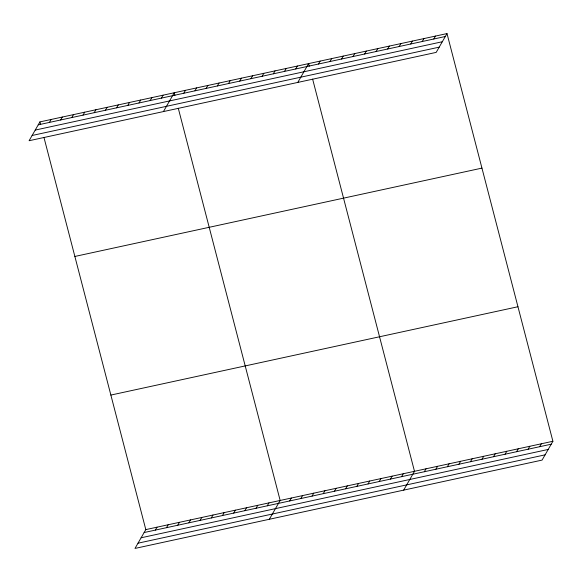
<?xml version="1.0" encoding="UTF-8"?>
<svg xmlns="http://www.w3.org/2000/svg" width="582" height="582" viewBox="0 0 582 582"><rect width="100%" height="100%" fill="white"/><g stroke="black" fill="none" stroke-linecap="round" stroke-linejoin="round"><path stroke-width="0.87" d="M39.918 121.907L29.1 140.728L436.187 52.387L447.005 33.574L39.918 121.907L40.594 124.497M49.434 122.409L51.114 119.477M60.623 119.979L62.31 117.047M71.819 117.549L73.507 114.618M83.015 115.12L84.703 112.188M94.211 112.69L95.899 109.758M105.407 110.26L107.088 107.335M116.604 107.83L118.284 104.906M127.793 105.4L129.48 102.476M138.989 102.978L140.677 100.046M150.185 100.548L151.873 97.616M161.381 98.118L163.062 95.186M163.44 111.577L174.258 92.756L174.935 95.346M183.767 93.258L185.454 90.326M194.963 90.828L196.651 87.897M206.159 88.399L207.847 85.467M217.355 85.969L219.036 83.037M228.551 83.539L230.232 80.607M239.74 81.109L241.428 78.184M250.937 78.679L252.624 75.755M262.133 76.257L263.821 73.325M273.329 73.827L275.017 70.895M284.525 71.397L286.206 68.465M295.721 68.967L297.402 66.035M297.78 82.426L308.598 63.605L309.268 66.195M318.449 64.035L320.129 61.103M329.979 61.532L331.667 58.6M341.518 59.029L343.198 56.098M353.048 56.527L354.736 53.595M364.587 54.024L366.267 51.092M376.118 51.522L377.805 48.59M387.648 49.019L389.336 46.087M399.187 46.516L400.874 43.585M410.717 44.014L412.405 41.082M422.256 41.511L423.936 38.579M43.956 137.432L145.813 529.613L134.995 548.426L542.082 460.093L552.9 441.272L447.005 33.574M433.786 39.009L435.474 36.077M155.321 530.107L157.009 527.183M166.517 527.685L168.205 524.753M177.714 525.255L179.401 522.323M188.91 522.825L190.59 519.893M200.106 520.395L201.787 517.463M211.295 517.965L212.983 515.034M222.491 515.536L224.179 512.604M233.688 513.106L235.375 510.174M244.884 510.676L246.564 507.744M256.08 508.246L257.761 505.314M267.269 505.816L268.957 502.884M269.328 519.275L280.153 500.462L178.288 108.281M289.661 500.957L291.349 498.032M300.858 498.534L302.545 495.602M312.054 496.104L313.734 493.172M323.25 493.674L324.931 490.742M334.439 491.244L336.127 488.313M345.635 488.815L347.323 485.883M356.831 486.385L358.519 483.453M368.028 483.955L369.708 481.023M379.224 481.525L380.904 478.593M390.413 479.095L392.101 476.163M401.609 476.665L403.297 473.741M403.668 490.124L414.493 471.311L312.629 79.13M424.336 471.733L426.024 468.808M435.874 469.23L437.562 466.306M447.405 466.728L449.093 463.803M458.943 464.225L460.624 461.293M470.474 461.722L472.162 458.791M482.012 459.22L483.693 456.288M493.543 456.717L495.231 453.785M505.081 454.215L506.762 451.283M516.612 451.712L518.3 448.78M528.143 449.209L529.831 446.278M539.681 446.707L541.369 443.775M38.237 124.839L445.325 36.499M35.218 130.084L442.305 41.744M32.112 135.482L439.199 47.149M74.867 256.451L481.954 168.111M110.871 395.069L517.958 306.736M145.813 529.613L552.9 441.272M144.132 532.537L551.212 444.204M141.113 537.783L548.2 449.45M138.007 543.188L545.094 454.848"/></g></svg>
